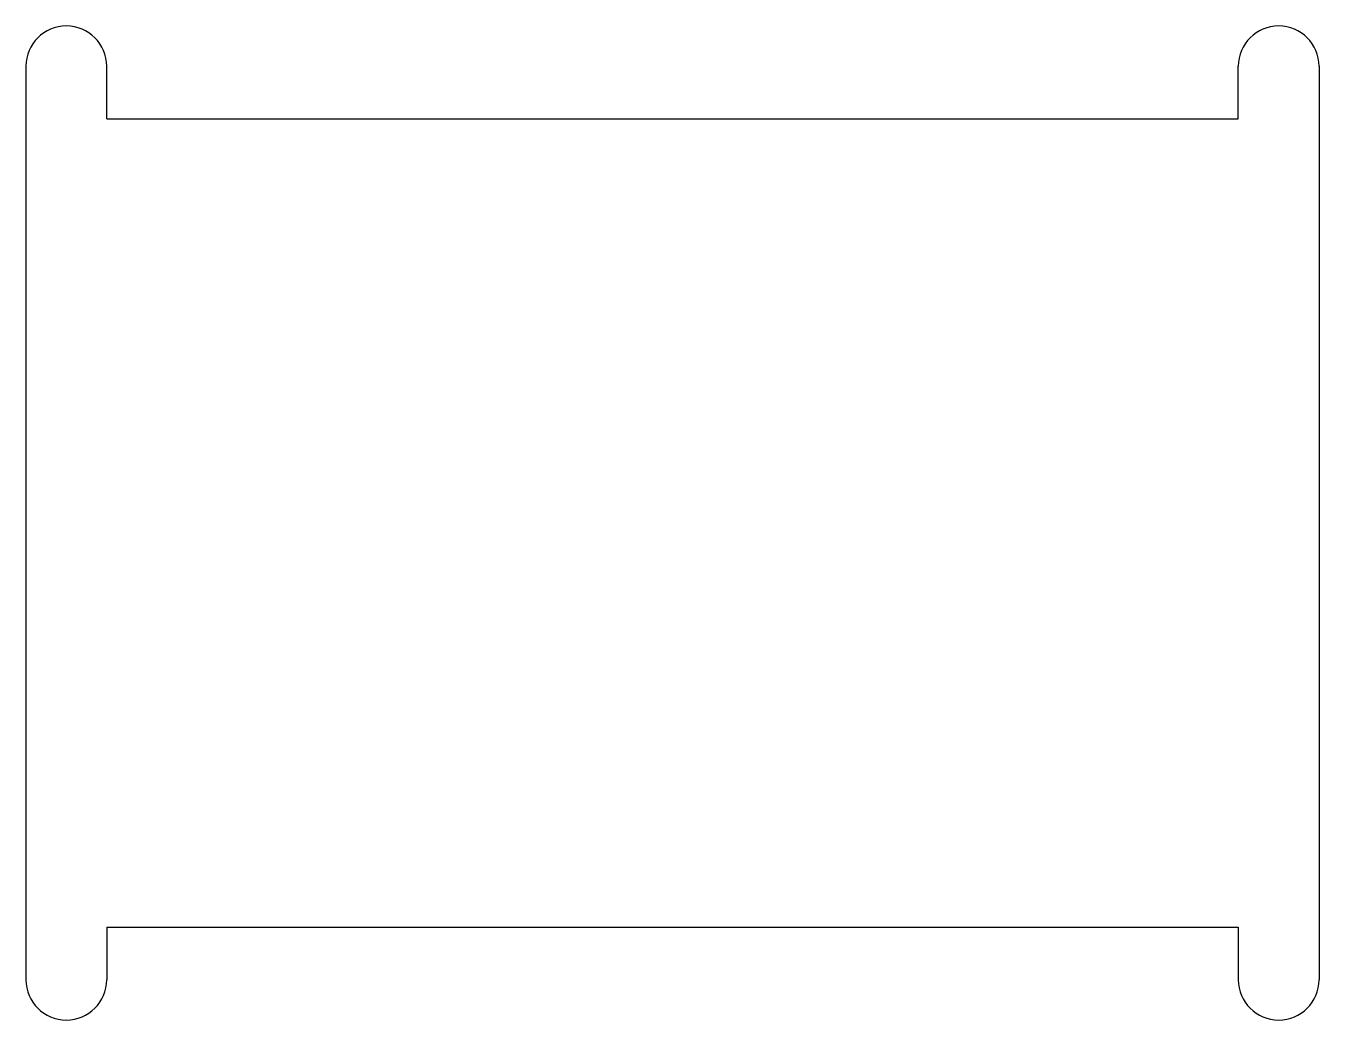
# Model space of a CAD drawing. Extents: x -40.6 to 40.6, y -31.2 to 31.2.
import ezdxf

# ---------------------------------------------------------------- set-up
doc = ezdxf.new("R2010")
doc.units = 0
doc.header["$MEASUREMENT"] = 0
doc.layers.add('MODELSKETCH_VISIBLE', color=7, linetype='CONTINUOUS')

msp = doc.modelspace()

# ---------------------------------------------------------------- linework, layer by layer
at = {"layer": 'MODELSKETCH_VISIBLE'}
for p, q in [((-40.64, 28.702), (-40.64, -28.702)), ((-35.56, 25.4), (-35.56, 28.702)), ((35.56, 25.4), (35.56, 28.702)), ((40.64, 28.702), (40.64, -28.702)), ((-35.56, 25.4), (35.56, 25.4)), ((-35.56, -25.4), (-35.56, -28.702)), ((-35.56, -25.4), (35.56, -25.4)), ((35.56, -25.4), (35.56, -28.702))]:
    msp.add_line(p, q, dxfattribs=at)
for centre, start, end in [((-38.1, 28.702), 0, 180), ((38.1, 28.702), 0, 180), ((-38.1, -28.702), 180, 0), ((38.1, -28.702), 180, 0)]:
    msp.add_arc(centre, 2.54, start, end, dxfattribs=at)

doc.saveas('drawing.dxf')
